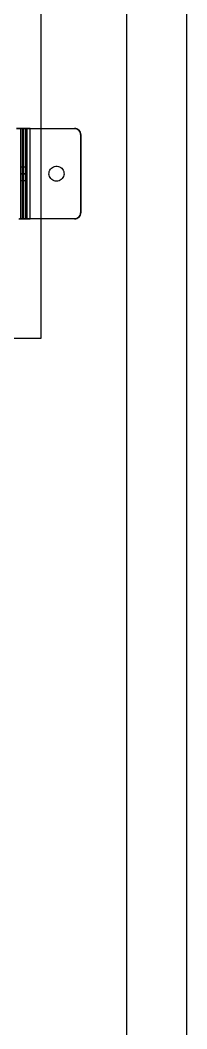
# Model space of a CAD drawing. Header units: millimetres. Extents: x 151130 to 215929, y 2134 to 34533.
# Drawn here: x 169913.6 to 169968.9, y 26953.7 to 27288.9 of the extents above; entities that cross this region are included whole.
import ezdxf

# ---------------------------------------------------------------- set-up
doc = ezdxf.new("R2010")
doc.units = ezdxf.units.MM
doc.layers.add('MUEBLES', color=8, linetype='Continuous')
doc.layers.add('OH!-Furniture', color=7, linetype='Continuous')

# ---------------------------------------------------------------- blocks, each defined once
blk = doc.blocks.new('GANCHO C DOBLE-flat-4')
at = {"layer": 'OH!-Furniture', "color": 2, "flags": 128}
for points in [[(-66.06, 462.82), (-66.06, 477.61), (-66.06, 478.38), (-66.06, 479.1), (-66.06, 479.74), (-66.06, 480.21), (-66.06, 480.52), (-66.06, 480.6), (-66.06, 480.71), (-66.06, 481.05)], [(-66.06, 481.32), (-66.06, 480.6), (-66.06, 479.99), (-66.06, 479.52), (-66.06, 479.22), (-66.06, 479.1), (-66.06, 478.99), (-66.06, 478.66), (-66.06, 478.19), (-66.06, 477.61), (-96.05, 477.61), (-96.05, 478.19), (-96.05, 478.66), (-96.05, 478.99), (-96.05, 479.1)], [(-96.05, 479.1), (-96.05, 479.22), (-96.05, 479.52), (-96.05, 479.99), (-96.05, 480.6), (-96.05, 481.32), (-96.05, 482.1), (-96.05, 481.55), (-96.05, 481.05), (-96.05, 480.71), (-96.05, 480.6), (-96.05, 480.52), (-96.05, 480.21), (-96.05, 479.74), (-96.05, 479.1), (-96.05, 478.38), (-96.05, 477.61), (-96.05, 462.82)], [(-66.06, 479.99), (-96.05, 479.99)], [(-66.06, 479.74), (-96.05, 479.74)], [(-83.32, 480.6), (-83.21, 480.6), (-82.87, 480.6), (-82.37, 480.6), (-81.76, 480.6), (-81.04, 480.6), (-80.35, 480.6), (-79.74, 480.6), (-79.24, 480.6), (-78.91, 480.6), (-78.8, 480.6), (-78.8, 479.1)], [(-78.91, 480.6), (-79.24, 480.6), (-79.74, 480.6), (-80.35, 480.6), (-81.04, 480.6), (-81.76, 480.6), (-82.37, 480.6), (-82.87, 480.6), (-83.21, 480.6), (-83.32, 480.6), (-83.32, 479.1)], [(-96.05, 478.66), (-66.06, 478.66)], [(-66.06, 462.82), (-66.06, 477.61), (-96.05, 477.61), (-96.05, 462.82)]]:
    blk.add_lwpolyline(points, dxfattribs=at)
for points in [[(-66.06, 480.6), (-96.05, 480.6)], [(-81.04, 479.1), (-81.04, 480.6)], [(-66.06, 479.1), (-96.05, 479.1)], [(-78.8, 479.1), (-78.91, 479.1), (-79.24, 479.1), (-79.74, 479.1), (-80.35, 479.1), (-81.04, 479.1), (-81.76, 479.1), (-82.37, 479.1), (-82.87, 479.1), (-83.21, 479.1), (-83.32, 479.1), (-83.21, 479.1), (-82.87, 479.1), (-82.37, 479.1), (-81.76, 479.1), (-81.04, 479.1), (-80.35, 479.1), (-79.74, 479.1), (-79.24, 479.1), (-78.91, 479.1), (-78.8, 479.1)], [(-78.55, 468.81), (-78.57, 469.23), (-78.69, 469.65), (-78.85, 470.03), (-79.1, 470.39), (-79.41, 470.7), (-79.74, 470.95), (-80.1, 471.14), (-80.52, 471.25), (-80.93, 471.31), (-81.35, 471.28), (-81.76, 471.2), (-82.18, 471.03), (-82.54, 470.81), (-82.85, 470.53), (-83.12, 470.2), (-83.32, 469.84), (-83.46, 469.45), (-83.54, 469.04), (-83.54, 468.59), (-83.46, 468.18), (-83.32, 467.79), (-83.12, 467.43), (-82.85, 467.09), (-82.54, 466.82), (-82.18, 466.59), (-81.76, 466.43), (-81.35, 466.34), (-80.93, 466.32), (-80.52, 466.37), (-80.1, 466.48), (-79.74, 466.68), (-79.41, 466.93), (-79.1, 467.23), (-78.85, 467.59), (-78.69, 467.98), (-78.57, 468.4), (-78.55, 468.81)], [(-78.55, 468.81), (-78.57, 469.23), (-78.69, 469.65), (-78.85, 470.03), (-79.1, 470.39), (-79.41, 470.7), (-79.74, 470.95), (-80.1, 471.14), (-80.52, 471.25), (-80.93, 471.31), (-81.35, 471.28), (-81.76, 471.2), (-82.18, 471.03), (-82.54, 470.81), (-82.85, 470.53), (-83.12, 470.2), (-83.32, 469.84), (-83.46, 469.45), (-83.54, 469.04), (-83.54, 468.59), (-83.46, 468.18), (-83.32, 467.79), (-83.12, 467.43), (-82.85, 467.09), (-82.54, 466.82), (-82.18, 466.59), (-81.76, 466.43), (-81.35, 466.34), (-80.93, 466.32), (-80.52, 466.37), (-80.1, 466.48), (-79.74, 466.68), (-79.41, 466.93), (-79.1, 467.23), (-78.85, 467.59), (-78.69, 467.98), (-78.57, 468.4), (-78.55, 468.81)], [(-94.05, 460.82), (-94.44, 460.85), (-94.83, 460.96), (-95.16, 461.16), (-95.47, 461.41), (-95.72, 461.71), (-95.91, 462.05), (-96.02, 462.43), (-96.05, 462.82), (-96.02, 462.43), (-95.91, 462.05), (-95.72, 461.71), (-95.47, 461.41), (-95.16, 461.16), (-94.83, 460.96), (-94.44, 460.85)], [(-66.06, 462.82), (-66.09, 462.43), (-66.2, 462.05), (-66.4, 461.71), (-66.65, 461.41), (-66.95, 461.16), (-67.28, 460.96), (-67.67, 460.85), (-68.06, 460.82), (-67.67, 460.85), (-67.28, 460.96), (-66.95, 461.16), (-66.65, 461.41), (-66.4, 461.71), (-66.2, 462.05), (-66.09, 462.43)], [(-94.05, 460.8), (-68.06, 460.8)]]:
    blk.add_lwpolyline(points, close=True, dxfattribs=at)
blk = doc.blocks.new('1000 DOBLE')
at = {"layer": 'OH!-Furniture', "color": 2, "xscale": -1}
blk.add_blockref('GANCHO C DOBLE-flat-4', (1967.47, -113.6), dxfattribs=at)
blk = doc.blocks.new('UNION 700')
at = {"layer": 'OH!-Furniture', "color": 4}
blk.add_lwpolyline([(-850.66, 201.37), (-150.66, 201.37), (-150.66, 438.74), (-850.66, 438.74)], close=True, dxfattribs=at)
blk = doc.blocks.new('B4')
at = {"layer": 'MUEBLES'}
blk.add_lwpolyline([(-2944.5, -864), (-1530.5, -864), (-1530.5, -844), (-2944.5, -844)], close=True, dxfattribs=at)
at = {"layer": 'OH!-Furniture'}
for name, p in [('1000 DOBLE', (-3843.89, -1176)), ('UNION 700', (-999.34, -1017.06))]:
    blk.add_blockref(name, p, dxfattribs=at)

msp = doc.modelspace()

# ---------------------------------------------------------------- block references
at = {"color": 5, "rotation": 90}
msp.add_blockref('B4', (169104.88, 29033.22), dxfattribs=at)

doc.saveas('drawing.dxf')
